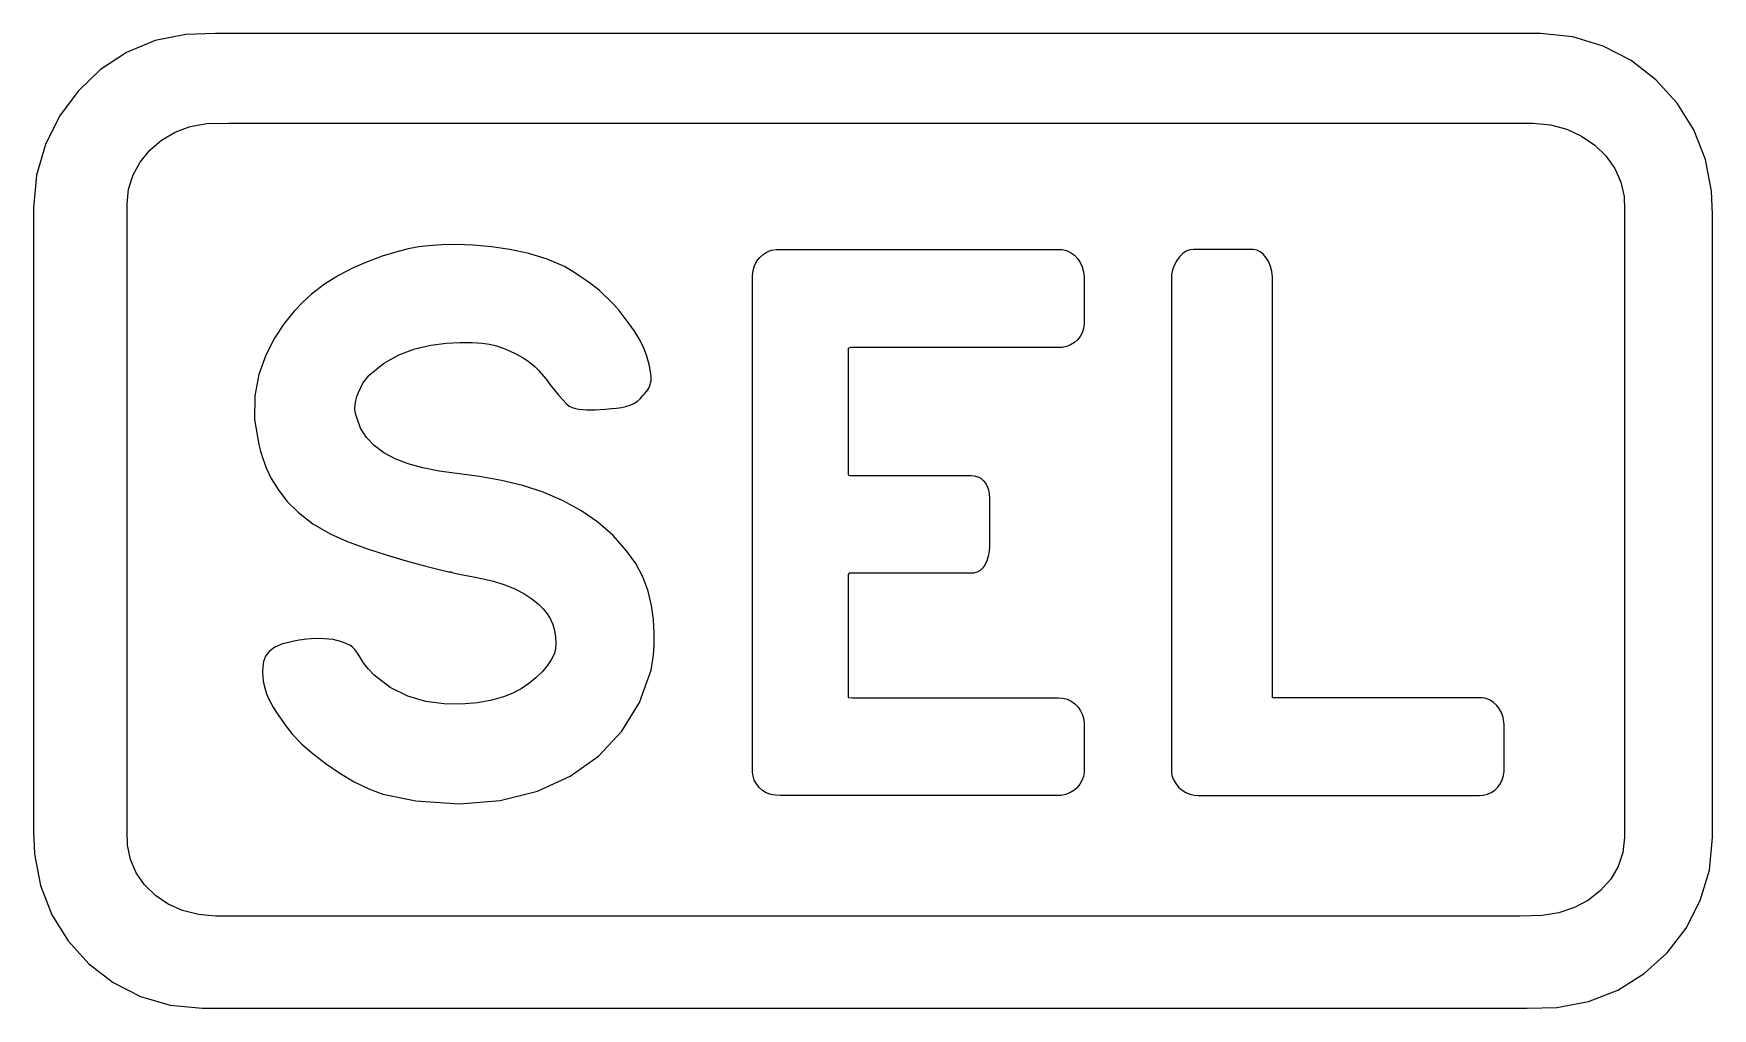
# Model space of a CAD drawing. Extents: x 1 to 47.7, y 0.2 to 33.4.
# Drawn here: x 18.58 to 19.58, y 11.608 to 12.188 of the extents above; entities that cross this region are included whole.
import ezdxf

# ---------------------------------------------------------------- set-up
doc = ezdxf.new("R2010")
doc.units = 0
doc.header["$MEASUREMENT"] = 0
doc.layers.add('6_0____DWG', color=7, linetype='CONTINUOUS')

msp = doc.modelspace()

# ---------------------------------------------------------------- linework, layer by layer
at = {"layer": '6_0____DWG'}
for points in [[(19.4779, 12.1884), (19.4474, 12.1884), (19.3662, 12.1884), (19.25, 12.1884), (19.1143, 12.1884), (18.9747, 12.1884), (18.8467, 12.1884), (18.7461, 12.1884), (18.6883, 12.1884), (18.6707, 12.1879), (18.6523, 12.1842), (18.6352, 12.1771), (18.6198, 12.167), (18.6064, 12.1542), (18.5953, 12.1393), (18.587, 12.1224), (18.5817, 12.1041), (18.5799, 12.0847), (18.5799, 12.0703), (18.5799, 12.0321), (18.5799, 11.9775), (18.5799, 11.9136), (18.5799, 11.848), (18.5799, 11.7878), (18.5799, 11.7405), (18.5799, 11.7133), (18.5804, 11.6998), (18.584, 11.681), (18.5908, 11.6636), (18.6005, 11.648), (18.6128, 11.6344), (18.6273, 11.6233), (18.6436, 11.615), (18.6614, 11.6097), (18.6803, 11.6079), (18.7109, 11.6079), (18.792, 11.6079), (18.9083, 11.6079), (19.044, 11.6079), (19.1836, 11.6079), (19.3115, 11.6079), (19.4121, 11.6079), (19.4699, 11.6079), (19.4877, 11.6083), (19.5064, 11.6119), (19.5239, 11.6188), (19.5396, 11.6286), (19.5533, 11.6409), (19.5646, 11.6556), (19.5731, 11.6721), (19.5785, 11.6902), (19.5803, 11.7096), (19.5803, 11.7239), (19.5803, 11.7621), (19.5803, 11.8168), (19.5803, 11.8806), (19.5803, 11.9462), (19.5803, 12.0064), (19.5803, 12.0537), (19.5803, 12.0809), (19.5798, 12.0945), (19.5762, 12.1134), (19.5692, 12.1311), (19.5593, 12.147), (19.5467, 12.1609), (19.532, 12.1724), (19.5153, 12.181), (19.4972, 12.1865)], [(19.528, 11.7096), (19.527, 11.7007), (19.5242, 11.6924), (19.5197, 11.6848), (19.5137, 11.6781), (19.5065, 11.6724), (19.4981, 11.6679), (19.4888, 11.6647), (19.4788, 11.6631), (19.4658, 11.6628), (19.4089, 11.6628), (19.3098, 11.6628), (19.1838, 11.6628), (19.0463, 11.6628), (18.9127, 11.6628), (18.7982, 11.6628), (18.7183, 11.6628), (18.6883, 11.6628), (18.6781, 11.6637), (18.6686, 11.6661), (18.6601, 11.67), (18.6525, 11.6751), (18.6461, 11.6814), (18.6411, 11.6885), (18.6376, 11.6965), (18.6358, 11.7051), (18.6356, 11.7133), (18.6356, 11.7407), (18.6356, 11.7883), (18.6356, 11.8488), (18.6356, 11.9149), (18.6356, 11.9791), (18.6356, 12.0341), (18.6356, 12.0725), (18.6356, 12.087), (18.6365, 12.0958), (18.6392, 12.1042), (18.6435, 12.1119), (18.6492, 12.1189), (18.6561, 12.1249), (18.6642, 12.1296), (18.6733, 12.133), (18.6831, 12.1348), (18.6961, 12.135), (18.753, 12.135), (18.8521, 12.135), (18.9781, 12.135), (19.1155, 12.135), (19.2492, 12.135), (19.3636, 12.135), (19.4436, 12.135), (19.4736, 12.135), (19.4839, 12.1341), (19.4936, 12.1315), (19.5024, 12.1274), (19.5103, 12.122), (19.5169, 12.1155), (19.5221, 12.1081), (19.5258, 12.1), (19.5277, 12.0914), (19.528, 12.0832), (19.528, 12.0559), (19.528, 12.0082), (19.528, 11.9477), (19.528, 11.8816), (19.528, 11.8174), (19.528, 11.7624), (19.528, 11.724)], [(18.7683, 11.8242), (18.7636, 11.8262), (18.7585, 11.8275), (18.7532, 11.828), (18.7479, 11.8281), (18.7428, 11.8277), (18.7382, 11.8271), (18.7342, 11.8263), (18.731, 11.8256), (18.7283, 11.8249), (18.7237, 11.823), (18.7204, 11.8205), (18.7182, 11.8176), (18.717, 11.8144), (18.7165, 11.8112), (18.7164, 11.8081), (18.7166, 11.8053), (18.7168, 11.803), (18.7171, 11.8009), (18.7179, 11.798), (18.7188, 11.7952), (18.7199, 11.7925), (18.7212, 11.7898), (18.7226, 11.7872), (18.7242, 11.7846), (18.726, 11.7821), (18.7279, 11.7795), (18.7303, 11.7761), (18.7343, 11.771), (18.7398, 11.7653), (18.7466, 11.7594), (18.7542, 11.7535), (18.7625, 11.7479), (18.771, 11.7428), (18.7797, 11.7386), (18.788, 11.7355), (18.8076, 11.7315), (18.8338, 11.7296), (18.858, 11.7316), (18.8801, 11.7372), (18.8997, 11.7462), (18.9166, 11.7581), (18.9304, 11.7729), (18.9409, 11.79), (18.9479, 11.8093), (18.9494, 11.8183), (18.9498, 11.8244), (18.9498, 11.8315), (18.9493, 11.8394), (18.9481, 11.8478), (18.9461, 11.8563), (18.943, 11.8648), (18.9388, 11.8729), (18.9333, 11.8804), (18.9253, 11.8894), (18.9161, 11.8975), (18.906, 11.9044), (18.8951, 11.9103), (18.8836, 11.9152), (18.8714, 11.9192), (18.8587, 11.9223), (18.8456, 11.9247), (18.8322, 11.9264), (18.8216, 11.9278), (18.8119, 11.9297), (18.8031, 11.9321), (18.7954, 11.9352), (18.7886, 11.9388), (18.7829, 11.943), (18.7783, 11.9479), (18.7748, 11.9535), (18.7727, 11.9591), (18.7718, 11.9621), (18.7714, 11.9649), (18.7715, 11.9674), (18.7719, 11.9698), (18.7726, 11.9722), (18.7736, 11.9747), (18.7748, 11.9773), (18.7762, 11.9802), (18.7798, 11.985), (18.7884, 11.992), (18.7976, 11.9971), (18.8072, 12.0007), (18.8166, 12.0029), (18.8257, 12.0041), (18.834, 12.0045), (18.8413, 12.0044), (18.8472, 12.0041), (18.8516, 12.0035), (18.8557, 12.0024), (18.8597, 12.001), (18.8636, 11.9994), (18.8673, 11.9977), (18.8707, 11.9959), (18.8738, 11.9939), (18.8765, 11.9919), (18.8788, 11.9899), (18.8807, 11.9879), (18.8828, 11.9855), (18.8853, 11.9825), (18.8878, 11.9792), (18.8905, 11.9759), (18.893, 11.9728), (18.8954, 11.97), (18.8974, 11.9679), (18.899, 11.9666), (18.9009, 11.9658), (18.9029, 11.9652), (18.9049, 11.9647), (18.9071, 11.9645), (18.9094, 11.9643), (18.9118, 11.9643), (18.9145, 11.9644), (18.9175, 11.9646), (18.9208, 11.9648), (18.9242, 11.9651), (18.9273, 11.9654), (18.9303, 11.9658), (18.9329, 11.9663), (18.9354, 11.9671), (18.9376, 11.9681), (18.9396, 11.9693), (18.9414, 11.9709), (18.9429, 11.9728), (18.9441, 11.9741), (18.9451, 11.9753), (18.9459, 11.9763), (18.9465, 11.9772), (18.947, 11.9782), (18.9473, 11.9792), (18.9476, 11.9804), (18.9479, 11.9817), (18.948, 11.9844), (18.947, 11.9906), (18.9454, 11.9963), (18.9433, 12.0016), (18.9408, 12.0066), (18.9379, 12.0112), (18.9349, 12.0155), (18.9318, 12.0195), (18.9288, 12.0234), (18.9257, 12.027), (18.9226, 12.0302), (18.9198, 12.0329), (18.9171, 12.0353), (18.9145, 12.0374), (18.912, 12.0393), (18.9092, 12.0413), (18.9063, 12.0433), (18.903, 12.0456), (18.8963, 12.0496), (18.8859, 12.0541), (18.875, 12.0575), (18.8638, 12.0599), (18.8527, 12.0615), (18.8419, 12.0624), (18.8319, 12.0627), (18.8229, 12.0625), (18.8153, 12.062), (18.8095, 12.0614), (18.8032, 12.0602), (18.7958, 12.0583), (18.7877, 12.0558), (18.7792, 12.0526), (18.7704, 12.0488), (18.7617, 12.0443), (18.7533, 12.0391), (18.7455, 12.0332), (18.7405, 12.0287), (18.7351, 12.023), (18.7292, 12.0158), (18.7235, 12.007), (18.7183, 11.9968), (18.7142, 11.9853), (18.7118, 11.9726), (18.7116, 11.9586), (18.7141, 11.9436), (18.7151, 11.9398), (18.7165, 11.9353), (18.7186, 11.9298), (18.7215, 11.9235), (18.7256, 11.9168), (18.7309, 11.9099), (18.7378, 11.9031), (18.7464, 11.8965), (18.7566, 11.8905), (18.7663, 11.8862), (18.7778, 11.882), (18.79, 11.878), (18.802, 11.8744), (18.8129, 11.8714), (18.8216, 11.8692), (18.8273, 11.8678), (18.8289, 11.8676), (18.8278, 11.8679), (18.8318, 11.8669), (18.8366, 11.8659), (18.842, 11.8648), (18.8479, 11.8636), (18.854, 11.8622), (18.8602, 11.8603), (18.8663, 11.858), (18.872, 11.855), (18.8768, 11.8518), (18.8805, 11.8488), (18.8835, 11.8458), (18.886, 11.8428), (18.8879, 11.8397), (18.8894, 11.8364), (18.8904, 11.8329), (18.891, 11.8292), (18.8912, 11.8251), (18.891, 11.8218), (18.8901, 11.8188), (18.8883, 11.8155), (18.8859, 11.8119), (18.8829, 11.8083), (18.8792, 11.8047), (18.8751, 11.8013), (18.8704, 11.7982), (18.8654, 11.7956), (18.86, 11.7935), (18.8529, 11.7915), (18.8444, 11.7899), (18.8348, 11.789), (18.8244, 11.7892), (18.8137, 11.7907), (18.8029, 11.7938), (18.7925, 11.799), (18.7828, 11.8064), (18.7795, 11.8098), (18.7777, 11.8121), (18.7762, 11.8143), (18.7749, 11.8163), (18.7738, 11.8182), (18.7726, 11.82), (18.7714, 11.8216), (18.77, 11.823)], [(19.0083, 12.0215), (19.0083, 12.0215), (19.0083, 12.0215), (19.0083, 12.0215), (19.0083, 12.0215), (19.0083, 12.0215), (19.0083, 12.0215), (19.0083, 12.0215), (19.0083, 12.0215), (19.0083, 12.0215), (19.0083, 12.0225), (19.0083, 12.0248), (19.0083, 12.0279), (19.0083, 12.0315), (19.0083, 12.0351), (19.0083, 12.0385), (19.0083, 12.0412), (19.0083, 12.0428), (19.0084, 12.0443), (19.0088, 12.0474), (19.0096, 12.0503), (19.0109, 12.0528), (19.0126, 12.0551), (19.0146, 12.0569), (19.017, 12.0584), (19.0197, 12.0594), (19.0227, 12.0599), (19.0259, 12.0599), (19.0377, 12.0599), (19.0578, 12.0599), (19.0833, 12.0599), (19.1113, 12.0599), (19.1389, 12.0599), (19.1633, 12.0599), (19.1813, 12.0599), (19.1903, 12.0599), (19.1928, 12.0598), (19.1954, 12.0592), (19.1978, 12.058), (19.2001, 12.0564), (19.202, 12.0545), (19.2036, 12.0521), (19.2048, 12.0495), (19.2056, 12.0466), (19.2059, 12.0435), (19.2059, 12.0423), (19.2059, 12.0398), (19.2059, 12.0361), (19.2059, 12.0317), (19.2059, 12.027), (19.2059, 12.0226), (19.2059, 12.0188), (19.2059, 12.0163), (19.2059, 12.0153), (19.2056, 12.0127), (19.2048, 12.0102), (19.2036, 12.008), (19.202, 12.006), (19.2001, 12.0044), (19.1978, 12.003), (19.1954, 12.002), (19.1928, 12.0015), (19.1904, 12.0014), (19.1837, 12.0014), (19.17, 12.0014), (19.1517, 12.0014), (19.1309, 12.0014), (19.1098, 12.0014), (19.0906, 12.0014), (19.0755, 12.0014), (19.0667, 12.0014), (19.0653, 12.0008), (19.0653, 11.9958), (19.0653, 11.987), (19.0653, 11.9755), (19.0653, 11.9627), (19.0653, 11.95), (19.0653, 11.9387), (19.0653, 11.9302), (19.0653, 11.9256), (19.0664, 11.9253), (19.0719, 11.9253), (19.0811, 11.9253), (19.0925, 11.9253), (19.1048, 11.9253), (19.1169, 11.9253), (19.1275, 11.9253), (19.1351, 11.9253), (19.1386, 11.9253), (19.1405, 11.9251), (19.1425, 11.9245), (19.1443, 11.9236), (19.1458, 11.9223), (19.1471, 11.9207), (19.1482, 11.9188), (19.149, 11.9166), (19.1494, 11.9143), (19.1496, 11.9118), (19.1496, 11.9108), (19.1496, 11.9081), (19.1496, 11.9043), (19.1496, 11.8997), (19.1496, 11.895), (19.1496, 11.8906), (19.1496, 11.8869), (19.1496, 11.8845), (19.1496, 11.8832), (19.1494, 11.88), (19.1488, 11.8771), (19.148, 11.8744), (19.1469, 11.8722), (19.1456, 11.8703), (19.144, 11.8687), (19.1421, 11.8677), (19.1401, 11.8671), (19.1384, 11.867), (19.134, 11.867), (19.1257, 11.867), (19.1148, 11.867), (19.1026, 11.867), (19.0903, 11.867), (19.0792, 11.867), (19.0706, 11.867), (19.0659, 11.867), (19.0653, 11.8662), (19.0653, 11.861), (19.0653, 11.852), (19.0653, 11.8407), (19.0653, 11.8282), (19.0653, 11.816), (19.0653, 11.8051), (19.0653, 11.7971), (19.0653, 11.7931), (19.0677, 11.7929), (19.0778, 11.7929), (19.0939, 11.7929), (19.1136, 11.7929), (19.1348, 11.7929), (19.1553, 11.7929), (19.1729, 11.7929), (19.1855, 11.7929), (19.1907, 11.7929), (19.1932, 11.7927), (19.1959, 11.792), (19.1983, 11.7908), (19.2004, 11.7892), (19.2023, 11.7873), (19.2038, 11.785), (19.205, 11.7826), (19.2057, 11.7799), (19.2059, 11.7774), (19.2059, 11.7762), (19.2059, 11.7734), (19.2059, 11.7694), (19.2059, 11.7648), (19.2059, 11.76), (19.2059, 11.7556), (19.2059, 11.7519), (19.2059, 11.7497), (19.2059, 11.7484), (19.2055, 11.7459), (19.2046, 11.7435), (19.2033, 11.7413), (19.2017, 11.7393), (19.1997, 11.7376), (19.1974, 11.7362), (19.1949, 11.7352), (19.1923, 11.7347), (19.1895, 11.7346), (19.1786, 11.7346), (19.1592, 11.7346), (19.1341, 11.7346), (19.1061, 11.7346), (19.0784, 11.7346), (19.0536, 11.7346), (19.0348, 11.7346), (19.0249, 11.7346), (19.0221, 11.7348), (19.0192, 11.7353), (19.0165, 11.7363), (19.0142, 11.7377), (19.0122, 11.7395), (19.0106, 11.7415), (19.0094, 11.7437), (19.0087, 11.7461), (19.0083, 11.7486), (19.0083, 11.7557), (19.0083, 11.7791), (19.0083, 11.8148), (19.0083, 11.8581), (19.0083, 11.9042), (19.0083, 11.9483), (19.0083, 11.9858), (19.0083, 12.0117)], [(19.2579, 11.7491), (19.2582, 11.7465), (19.2591, 11.744), (19.2605, 11.7417), (19.2622, 11.7397), (19.2643, 11.7379), (19.2666, 11.7364), (19.269, 11.7354), (19.2715, 11.7348), (19.2738, 11.7346), (19.2839, 11.7346), (19.3033, 11.7346), (19.3289, 11.7346), (19.3577, 11.7346), (19.3865, 11.7346), (19.4121, 11.7346), (19.4315, 11.7346), (19.4416, 11.7346), (19.4439, 11.7348), (19.4463, 11.7354), (19.4485, 11.7364), (19.4506, 11.7379), (19.4524, 11.7397), (19.454, 11.7417), (19.4551, 11.744), (19.4559, 11.7465), (19.4562, 11.7491), (19.4562, 11.7501), (19.4562, 11.7529), (19.4562, 11.7569), (19.4562, 11.7616), (19.4562, 11.7665), (19.4562, 11.771), (19.4562, 11.7747), (19.4562, 11.7769), (19.4561, 11.7784), (19.4557, 11.7811), (19.4548, 11.7837), (19.4535, 11.7861), (19.4518, 11.7883), (19.4499, 11.7901), (19.4478, 11.7915), (19.4455, 11.7924), (19.4431, 11.7929), (19.4402, 11.7929), (19.4303, 11.7929), (19.4143, 11.7929), (19.3945, 11.7929), (19.3731, 11.7929), (19.3525, 11.7929), (19.335, 11.7929), (19.3228, 11.7929), (19.3182, 11.7929), (19.3182, 11.8021), (19.3182, 11.8267), (19.3182, 11.8619), (19.3182, 11.9033), (19.3182, 11.9463), (19.3182, 11.9862), (19.3182, 12.0184), (19.3182, 12.0383), (19.3182, 12.0436), (19.3178, 12.0468), (19.317, 12.0497), (19.3159, 12.0524), (19.3144, 12.0548), (19.3128, 12.0568), (19.3109, 12.0584), (19.3088, 12.0594), (19.3067, 12.0599), (19.3054, 12.0599), (19.3026, 12.0599), (19.2981, 12.0599), (19.2925, 12.0599), (19.2865, 12.0599), (19.2808, 12.0599), (19.2758, 12.0599), (19.2724, 12.0599), (19.2711, 12.0599), (19.2689, 12.0596), (19.2668, 12.0588), (19.2647, 12.0574), (19.2628, 12.0555), (19.2611, 12.0533), (19.2597, 12.0507), (19.2586, 12.0478), (19.258, 12.0447), (19.2579, 12.0414), (19.2579, 12.0256), (19.2579, 11.9952), (19.2579, 11.955), (19.2579, 11.91), (19.2579, 11.8649), (19.2579, 11.8247), (19.2579, 11.7943), (19.2579, 11.7786), (19.2579, 11.7769), (19.2579, 11.7747), (19.2579, 11.771), (19.2579, 11.7665), (19.2579, 11.7616), (19.2579, 11.7569), (19.2579, 11.7529), (19.2579, 11.7501)]]:
    msp.add_lwpolyline(points, close=True, dxfattribs=at)

doc.saveas('drawing.dxf')
